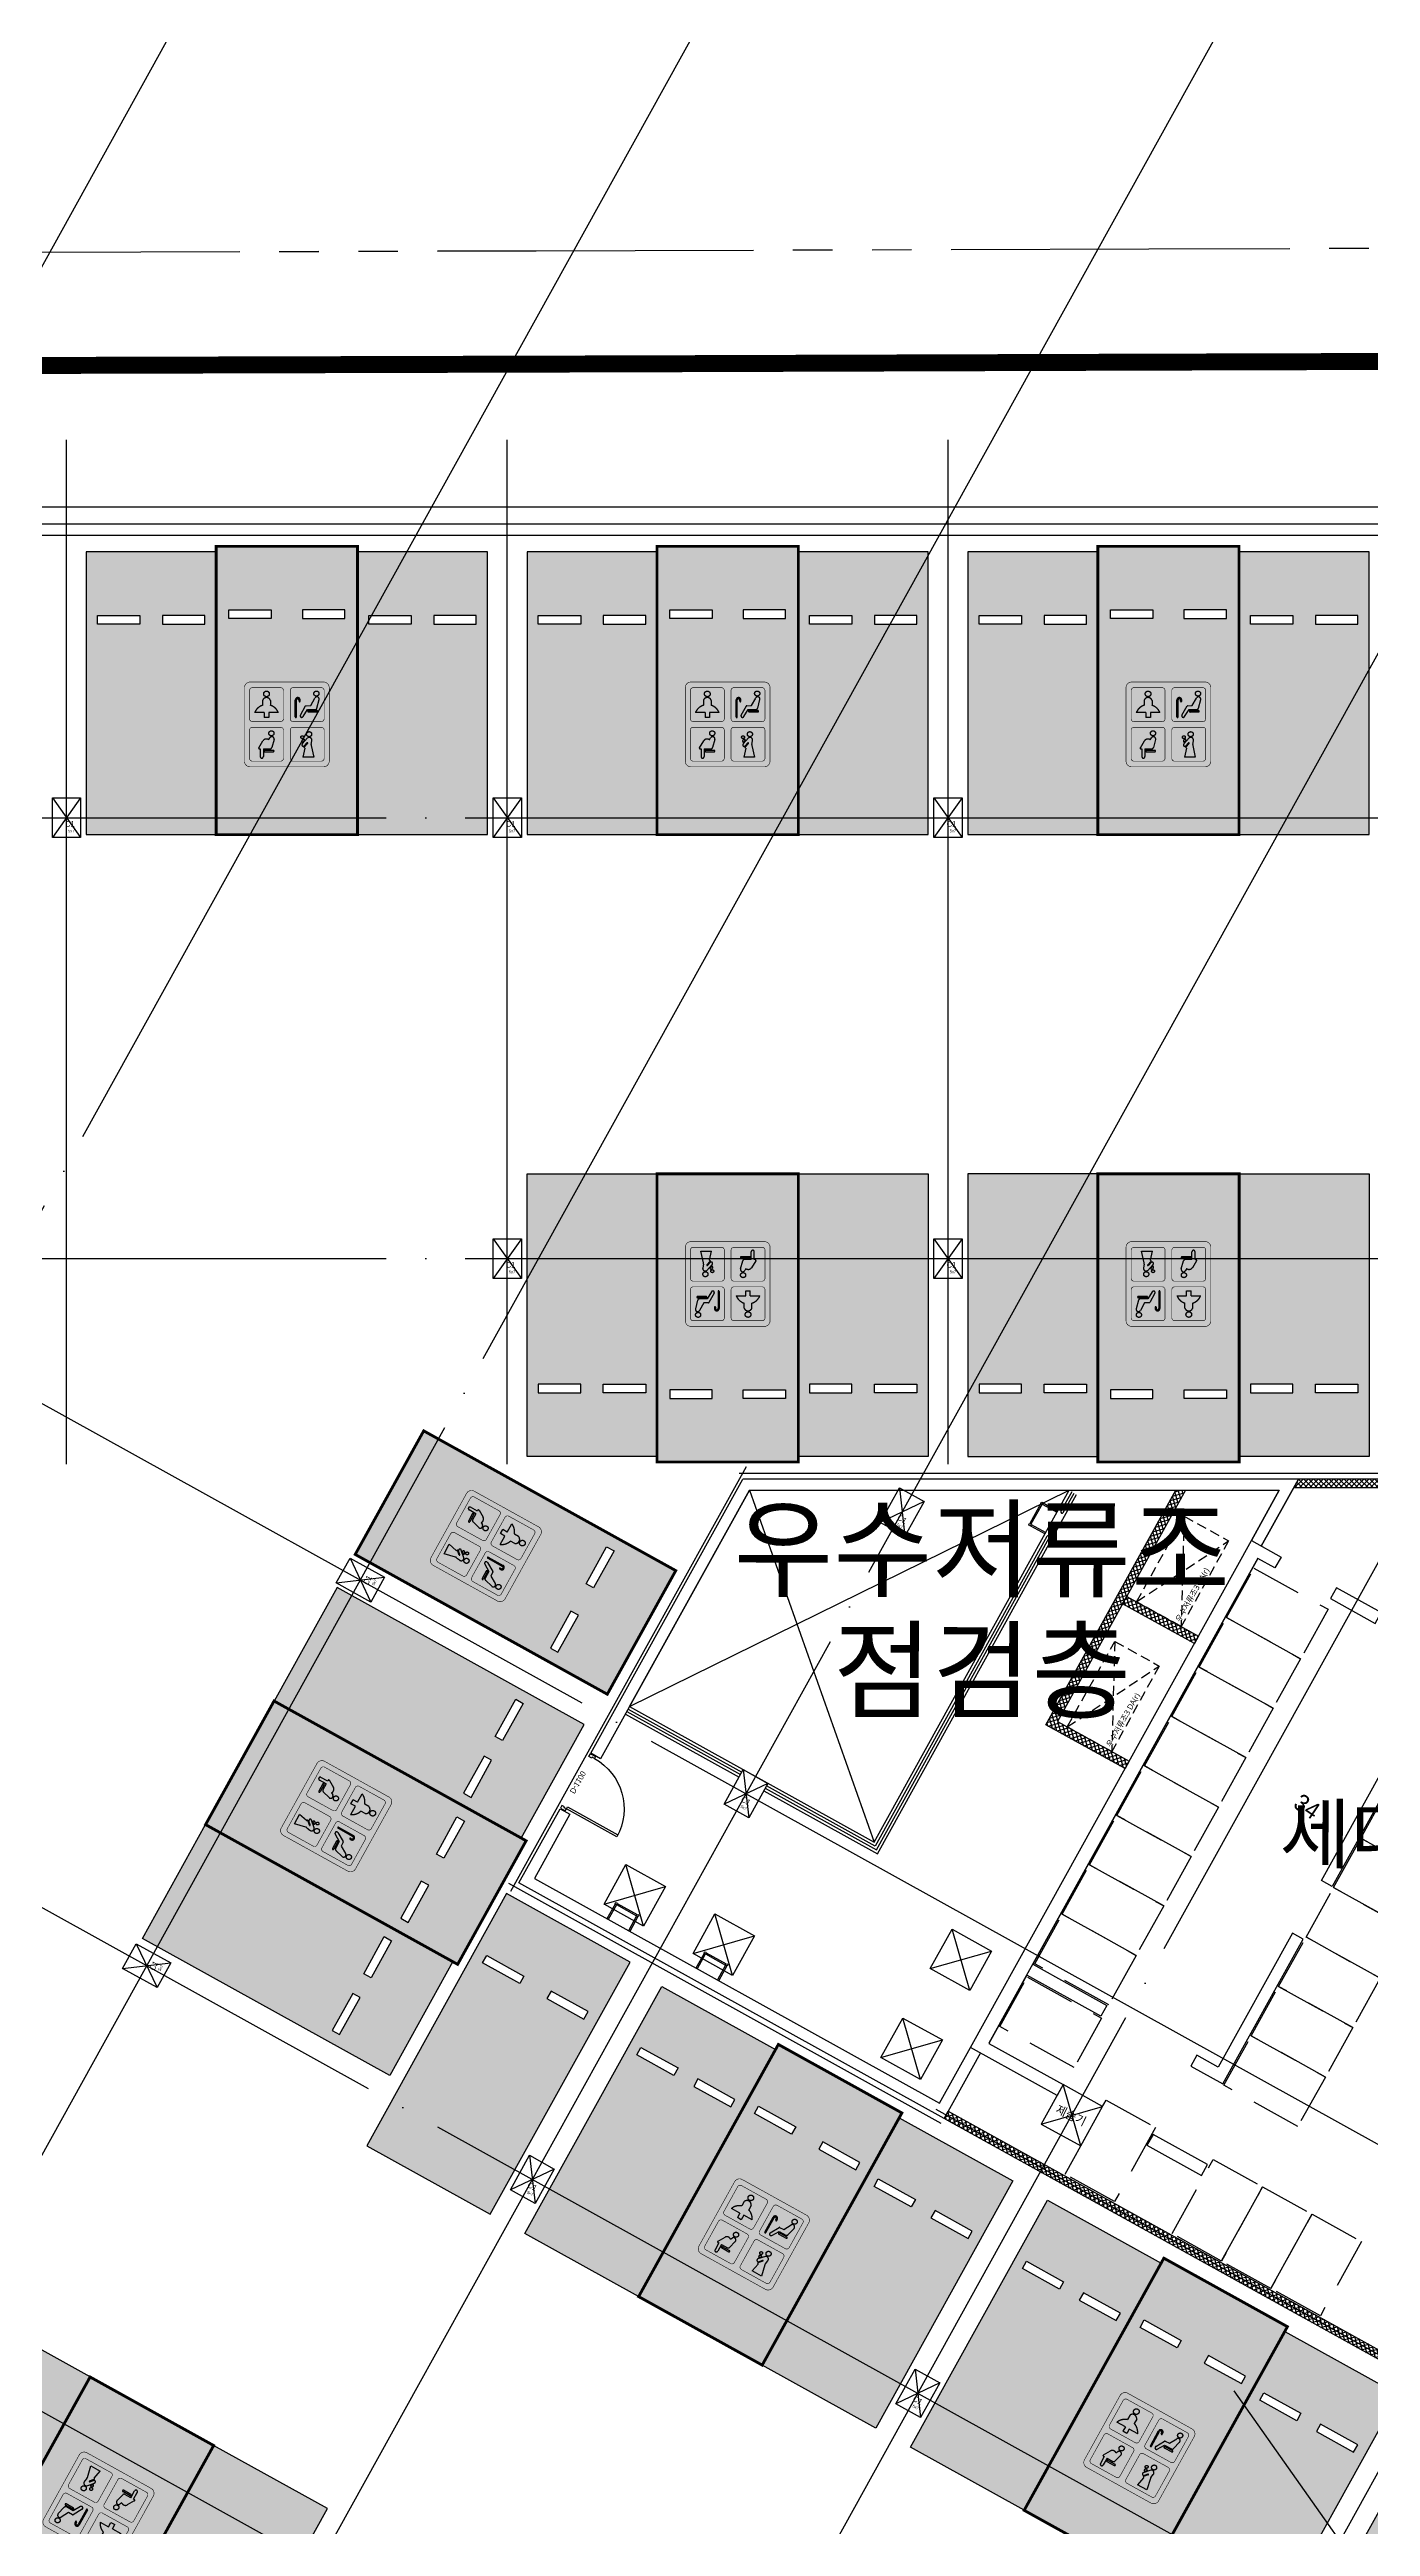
# Model space of a CAD drawing. Header units: millimetres. Extents: x -21000 to 567700, y 435000 to 850800.
# Drawn here: x 386916 to 410291, y 659411 to 703229 of the extents above; entities that cross this region are included whole.
import ezdxf
from ezdxf.enums import TextEntityAlignment as Align
from ezdxf.xclip import XClip

# ---------------------------------------------------------------- set-up
doc = ezdxf.new("R2010")
doc.units = ezdxf.units.MM
doc.header["$LTSCALE"] = 700
doc.header["$XCLIPFRAME"] = 2
for name, pattern in [('AB_Pbase$0$HIDDEN1', [0.375, 0.25, -0.125]), ('AB_Pbase$0$PHANTOMX2', [5, 2.5, -0.5, 0.5, -0.5, 0.5, -0.5]), ('AB_Pbase$0$주차장기둥$0$CEN', [62, 60, -1, 0, -1]), ('AB_Pbase$0$주차장기둥$0$PHANTOMX2', [5, 2.5, -0.5, 0.5, -0.5, 0.5, -0.5]), ('AB_Pbase$0$지하1층 동골조$0$PHANTOMX2', [5, 2.5, -0.5, 0.5, -0.5, 0.5, -0.5]), ('HIDDEN', [9.525, 6.35, -3.175])]:
    doc.linetypes.add(name, pattern=pattern)
doc.layers.get('0').update_dxf_attribs({"color": 2})
for name, color, linetype, plot in [('AB_Pbase$0$AB_Pbase_지붕층_구조도void$0$DEF_TEXT', 221, 'Continuous', False), ('AB_Pbase$0$DEFPOINT', 247, 'Continuous', False), ('AB_Pbase$0$Defponts', 161, 'Continuous', False), ('AB_Pbase$0$주차장기둥$0$DEFPOINT', 247, 'Continuous', False), ('AB_Pbase$0$주차장기둥$0$Defpoints1', 235, 'Continuous', False), ('AB_Pbase$0$지하1층 동골조$0$Defpoints1', 235, 'Continuous', False)]:
    doc.layers.add(name, color=color, linetype=linetype, plot=plot)
for name, color, linetype in [('AB_Pbase$0$da-open con', 1, 'Continuous'), ('AB_Pbase$0$da-open hid', 8, 'AB_Pbase$0$HIDDEN1'), ('AB_Pbase$0$ELE5', 5, 'Continuous'), ('AB_Pbase$0$ELE8', 8, 'Continuous'), ('AB_Pbase$0$FIN', 6, 'Continuous'), ('AB_Pbase$0$SITE', 3, 'AB_Pbase$0$PHANTOMX2'), ('AB_Pbase$0$WAL', 3, 'Continuous'), ('AB_Pbase$0$WIN', 4, 'Continuous'), ('AB_Pbase$0$WIN1', 1, 'Continuous'), ('AB_Pbase$0$경량벽체 세대창고', 4, 'HIDDEN'), ('AB_Pbase$0$경량벽체 세대창고 모듈', 4, 'HIDDEN'), ('AB_Pbase$0$제습기(세대창고)', 6, 'Continuous'), ('AB_Pbase$0$주차-sol', 254, 'Continuous'), ('AB_Pbase$0$주차-여행', 221, 'Continuous'), ('AB_Pbase$0$주차-일반', 9, 'Continuous'), ('AB_Pbase$0$주차-확장', 7, 'Continuous'), ('AB_Pbase$0$주차장기둥$0$CEN_P', 244, 'AB_Pbase$0$주차장기둥$0$CEN')]:
    doc.layers.add(name, color=color, linetype=linetype)
doc.styles.add('AB_Pbase$0$AB_Pbase_지붕층_구조도void$0$맑은 고딕', font='malgun.ttf')
doc.styles.add('AB_Pbase$0$돋움', font='')
doc.styles.add('AB_Pbase$0$주차장기둥$0$맑은 고딕', font='')
doc.styles.get('AB_Pbase$0$돋움').set_extended_font_data('Dotum')
doc.styles.get('AB_Pbase$0$주차장기둥$0$맑은 고딕').set_extended_font_data('Dotum')

# ---------------------------------------------------------------- blocks, each defined once
blk = doc.blocks.new('AB_Pbase$0$SITE0917')
at = {"layer": 'AB_Pbase$0$SITE', "ltscale": 4, "const_width": 300, "flags": 128}
blk.add_lwpolyline([(212876, -144968), (209906, -142008), (204836, -136928), (200146, -132238), (190406, -122488), (180636, -112708), (171034, -103096), (171034, -103096), (158736, -90778), (158736, -90778), (141626, -73668), (139746, -71778), (128760, -60783), (176825, 584), (181318, 2778), (191836, 2802), (195846, 2812), (208846, 2852), (221744, 2892), (225745, 2912), (238652, 2912), (251951, 2992), (272863, 3047), (279849, 3072), (281852, 3072), (297942, 3132), (307301, 3162), (318838, 3162), (322371, 3192), (329338, 3212), (331331, 3221), (331828, 3221), (342783, 3252), (353879, 3292), (357878, 3302), (368882, 3332), (377971, 3362), (436463, 3532), (443896, 3564), (449423, 3588), (453866, 1294), (461852, -10041), (461004, -14962), (456210, -18339), (446980, -24860), (436111, -32530), (433802, -34158), (424035, -41046), (408709, -51856), (403261, -55702), (401224, -57140), (393879, -62330), (377930, -73579), (370949, -78503), (368971, -79898), (360221, -86073), (350807, -92731), (341600, -99229), (316998, -116581), (268640, -150722), (261994, -155385), (240653, -170436), (213593, -144250), (212876, -144968)], dxfattribs=at)
blk = doc.blocks.new('AB_Pbase$0$CON-110-B2F')
for p, q in [((-12950, 17430), (-12950, 19180)), ((-12950, 19180), (-2700, 19180)), ((-11350, 18930), (-12730, 18930)), ((-12730, 18930), (-12730, 17430)), ((-11350, 17430), (-11350, 18930)), ((-2920, 18930), (-11130, 18930)), ((-11130, 18930), (-11130, 17430)), ((-2920, 18580), (-2920, 18930)), ((-2700, 19180), (-2700, 18580)), ((-2700, 18580), (-2920, 18580)), ((-12730, 17430), (-12950, 17430)), ((-11130, 17430), (-11350, 17430)), ((-11350, 15610), (-11350, 14960)), ((-11130, 15610), (-11350, 15610)), ((-11130, 15180), (-11130, 15610)), ((-11350, 14960), (-8420, 14960)), ((-8420, 15180), (-11130, 15180)), ((-8420, 14960), (-8420, 15180))]:
    blk.add_line(p, q)
for points in [[(-2700, 17460), (-2920, 17460), (-2920, 16555), (-2700, 16555)], [(-12730, 15610), (-12950, 15610), (-12950, 14510), (-12730, 14510)], [(-7360, 15180), (-4350, 15180), (-4350, 14960), (-7360, 14960)]]:
    blk.add_lwpolyline(points, close=True)
blk = doc.blocks.new('AB_Pbase$0$CON-110-B1F')
at = {"rotation": 359.9999999999998}
blk.add_blockref('AB_Pbase$0$CON-110-B2F', (0, 0), dxfattribs=at)
blk = doc.blocks.new('AB_Pbase$0$지하1층 동골조')
at = {"layer": 'AB_Pbase$0$지하1층 동골조$0$Defpoints1', "linetype": 'AB_Pbase$0$지하1층 동골조$0$PHANTOMX2', "ltscale": 2}
blk.add_lwpolyline([(317917, 59904), (259427, 59734), (250337, 59704), (239337, 59674), (238337, 59674), (237337, 59664), (235337, 59664), (224237, 59624), (213287, 59594), (211787, 59594), (210787, 59584), (203827, 59564)], dxfattribs=at)
at = {"layer": 'AB_Pbase$0$지하1층 동골조$0$Defpoints1', "linetype": 'AB_Pbase$0$지하1층 동골조$0$PHANTOMX2', "ltscale": 2, "flags": 128}
blk.add_lwpolyline([(305496, 13326), (315263, 20214), (317573, 21842), (328441, 29512), (337671, 36032), (342465, 39410), (343314, 44331), (335327, 55666), (330884, 57959), (325357, 57936), (317924, 57904), (259433, 57734), (250343, 57704), (239340, 57674), (235340, 57664), (224244, 57624), (213290, 57592), (212792, 57592), (210800, 57584), (203833, 57564), (200300, 57534), (188762, 57534), (179403, 57504), (163313, 57444), (161310, 57444), (154324, 57418), (133412, 57364), (120113, 57284), (107206, 57284), (103205, 57264), (90307, 57224), (77307, 57184), (73297, 57174), (62779, 57150), (58286, 54955), (10221, -6411), (21207, -17406), (23087, -19296), (40197, -36406), (52495, -48724), (62097, -58336), (71867, -68116), (81607, -77866), (86297, -82556), (91367, -87636), (94337, -90596), (95054, -89878), (122114, -116064), (143455, -101014), (150102, -96350), (198459, -62209), (223061, -44857), (232269, -38359), (241682, -31701), (250432, -25527), (252410, -24132), (259391, -19208), (275340, -7958), (282685, -2768), (284723, -1330), (290171, 2516)], close=True, dxfattribs=at)
at = {"rotation": 60.99999813643059}
blk.add_blockref('AB_Pbase$0$CON-110-B1F', (279323, 29949), dxfattribs=at)
blk = doc.blocks.new('AB_Pbase$0$세대창고')
at = {"layer": 'AB_Pbase$0$경량벽체 세대창고', "ltscale": 0.2}
blk.add_lwpolyline([(-290837, 78445), (-291837, 78445), (-291837, 79945), (-290837, 79945)], close=True, dxfattribs=at)
blk = doc.blocks.new('AB_Pbase$0$제습기(세대창고)')
at = {"layer": 'AB_Pbase$0$제습기(세대창고)', "color": 6, "ltscale": 0.2}
for p, q in [((0, 0), (800, 800)), ((0, 800), (800, 0))]:
    blk.add_line(p, q, dxfattribs=at)
blk.add_lwpolyline([(0, 0), (800, 0), (800, 800), (0, 800)], close=True, dxfattribs=at)
at = {"layer": 'AB_Pbase$0$Defponts', "ltscale": 0.2, "style": 'AB_Pbase$0$돋움'}
blk.add_text('제습기', height=150, rotation=273.209, dxfattribs=at).set_placement((298, 688))
blk = doc.blocks.new('AB_Pbase$0$0228_REV.')
at = {"layer": 'AB_Pbase$0$경량벽체 세대창고 모듈'}
for p, rotation in [((822506, 785061), 60.99999813726976), ((822021, 784187), 60.99999813726976), ((821537, 783312), 60.99999813726976), ((821052, 782437), 60.99999813726976), ((820567, 781563), 60.99999813726976), ((824966, 781079), 60.97809292620947), ((820082, 780688), 60.99999813726976), ((824481, 780204), 60.97809292620947), ((819597, 779814), 60.99999813726976), ((823996, 779330), 60.97809292620947), ((819112, 778939), 60.99999813726976), ((823511, 778456), 60.97809292620947), ((818497, 777828), 60.99999813726976), ((823026, 777581), 60.97809292620947), ((822541, 776707), 60.97809292620947), ((392628, 769648), 150.9999981364543), ((394522, 768598), 150.9999981364543), ((395396, 768114), 150.9999981364543), ((396271, 767629), 150.9999981364543)]:
    blk.add_blockref('AB_Pbase$0$세대창고', p, dxfattribs=dict(at, rotation=rotation))
at = {"layer": 'AB_Pbase$0$제습기(세대창고)', "color": 6, "rotation": 60.99999825322722}
blk.add_blockref('AB_Pbase$0$제습기(세대창고)', (608519, 559227), dxfattribs=at)
at = {"layer": 'AB_Pbase$0$Defponts', "style": 'AB_Pbase$0$돋움'}
blk.add_text('34', height=300, rotation=325.9067, dxfattribs=at).set_placement((612260, 565231))
blk = doc.blocks.new('AB_Pbase$0$AB_Pbase_지하1층_골조')
for p, q in [((362892, 695141), (439316, 695141)), ((363069, 694841), (439016, 694841)), ((409017, 677941), (399184, 677941)), ((408359, 676754), (409017, 677941))]:
    blk.add_line(p, q)
for points in [[(399302, 677741), (396669, 672992), (396494, 673089), (399184, 677941)], [(409017, 677941), (408359, 676754)], [(399302, 677741), (408677, 677741), (408184, 676851)], [(408184, 676851), (408677, 677741)], [(403390, 667790), (402746, 666628), (395224, 670797), (395951, 672109), (396126, 672012), (395496, 670875), (402668, 666900), (403215, 667886)]]:
    blk.add_lwpolyline(points)
blk = doc.blocks.new('AB_Pbase$0$주차장기둥$0$cen 2bl 지하')
at = {"layer": 'AB_Pbase$0$주차장기둥$0$CEN_P'}
for p, q in [((-7582, 206085), (100923, 266230)), ((-5061, 201537), (74743, 245773)), ((-1280, 194715), (78524, 238951)), ((45915, 216718), (37130, 232565)), ((39092, 212936), (30308, 228783)), ((32270, 209155), (23486, 225002)), ((88777, 190099), (58291, 204834))]:
    blk.add_line(p, q, dxfattribs=at)
at = {"layer": 'AB_Pbase$0$주차장기둥$0$CEN_P', "color": 5}
for p, q in [((21614, 128082), (21614, 259134)), ((29714, 127566), (29714, 259104)), ((37814, 127566), (37814, 259074)), ((45614, 127566), (45614, 259045)), ((53414, 167680), (53414, 259016)), ((61214, 186872), (61214, 258987)), ((294, 209883), (119274, 209883)), ((294, 202083), (119274, 202083)), ((16870, 194283), (119274, 194283))]:
    blk.add_line(p, q, dxfattribs=at)
blk = doc.blocks.new('AB_Pbase$0$주차장기둥$0$p기둥 5x7')
blk.add_lwpolyline([(-250, 350), (250, 350), (250, -350), (-250, -350)], close=True)
at = {"layer": 'AB_Pbase$0$주차장기둥$0$DEFPOINT'}
for p, q in [((250, 350), (-250, -350)), ((-250, 350), (250, -350))]:
    blk.add_line(p, q, dxfattribs=at)
at = {"layer": 'AB_Pbase$0$주차장기둥$0$DEFPOINT', "color": 6, "style": 'AB_Pbase$0$주차장기둥$0$맑은 고딕'}
for s, height, p in [('C1', 100, (-24, -160)), ('5x7', 50, (29, -259))]:
    blk.add_text(s, height=height, rotation=0, dxfattribs=at).set_placement(p)
blk = doc.blocks.new('AB_Pbase$0$주차장기둥')
at = {"layer": 'AB_Pbase$0$주차장기둥$0$Defpoints1', "linetype": 'AB_Pbase$0$주차장기둥$0$PHANTOMX2', "ltscale": 2}
blk.add_lwpolyline([(117340, 257047), (67292, 226777), (59516, 222069), (50103, 216378), (49245, 215863), (48393, 215339), (46679, 214309), (37185, 208558), (27815, 202893), (26529, 202120), (25677, 201597), (19721, 197995)], dxfattribs=at)
for name, p, rotation in [('AB_Pbase$0$주차장기둥$0$cen 2bl 지하', (36992, -11667), 1.99999810188403), ('AB_Pbase$0$주차장기둥$0$p기둥 5x7', (69425, 216324), 30.99999996544385), ('AB_Pbase$0$주차장기둥$0$p기둥 5x7', (62739, 212307), 30.99999996544385), ('AB_Pbase$0$주차장기둥$0$p기둥 5x7', (73442, 209638), 30.99999996544385), ('AB_Pbase$0$주차장기둥$0$p기둥 5x7', (56053, 208289), 30.99999996544385), ('AB_Pbase$0$주차장기둥$0$p기둥 5x7', (66756, 205621), 30.99999996544385), ('AB_Pbase$0$주차장기둥$0$p기둥 5x7', (75055, 205377), 1.999998101885243), ('AB_Pbase$0$주차장기둥$0$p기둥 5x7', (75253, 199680), 1.999998101885243), ('AB_Pbase$0$주차장기둥$0$p기둥 5x7', (67458, 199408), 91.99999810188433), ('AB_Pbase$0$주차장기둥$0$p기둥 5x7', (83321, 192157), 1.999998101885243), ('AB_Pbase$0$주차장기둥$0$p기둥 5x7', (75526, 191885), 1.999998101885243), ('AB_Pbase$0$주차장기둥$0$p기둥 5x7', (67730, 191613), 91.99999810188433)]:
    blk.add_blockref(name, p, dxfattribs=dict(rotation=rotation))
blk = doc.blocks.new('AB_Pbase$0$AB_Pbase_지붕층_구조도void')
for p, q in [((357613, -59769), (357560, -61719)), ((356773, -61283), (358400, -60205)), ((356385, -61983), (356333, -63934)), ((355546, -63497), (357172, -62419))]:
    blk.add_line(p, q)
for points in [[(357560, -61719), (356773, -61283), (357613, -59769), (358400, -60205), (357560, -61719)], [(356333, -63934), (355546, -63497), (356385, -61983), (357172, -62419), (356333, -63934)]]:
    blk.add_lwpolyline(points)
at = {"layer": 'AB_Pbase$0$AB_Pbase_지붕층_구조도void$0$DEF_TEXT', "style": 'AB_Pbase$0$AB_Pbase_지붕층_구조도void$0$맑은 고딕'}
for p in [(357545, -61649), (356318, -63863)]:
    blk.add_text('우수저류조3 DA(r)', height=100, rotation=61, dxfattribs=at).set_placement(p)
blk = doc.blocks.new('AB_Pbase$0$AB_Pbase_지하1층_구조도void', base_point=(49381, 737051))
for p, q in [((397181, 673914), (404960, 677741)), ((399302, 677741), (401509, 671515)), ((397429, 670032), (397117, 671120)), ((396730, 670420), (397817, 670732)), ((399004, 669160), (398691, 670247)), ((403201, 668892), (402888, 669979)), ((398304, 669547), (399391, 669860)), ((402501, 669279), (403588, 669591)), ((402329, 667317), (402016, 668404)), ((401629, 667705), (402716, 668017))]:
    blk.add_line(p, q)
for points in [[(397181, 673914), (399302, 677741), (404960, 677741)], [(397181, 673914), (401509, 671515), (404960, 677741)]]:
    blk.add_lwpolyline(points)
for points in [[(397117, 671120), (397817, 670732), (397429, 670032), (396730, 670420)], [(398691, 670247), (399391, 669860), (399004, 669160), (398304, 669547)], [(402888, 669979), (403588, 669591), (403201, 668892), (402501, 669279)], [(402016, 668404), (402716, 668017), (402329, 667317), (401629, 667705)]]:
    blk.add_lwpolyline(points, close=True)
blk = doc.blocks.new('AB_Pbase$0$Door_s_1100')
at = {"layer": 'AB_Pbase$0$Defponts'}
for p, q in [((-10, 0), (-10, 100)), ((1110, 0), (1110, 100))]:
    blk.add_line(p, q, dxfattribs=at)
at = {"layer": 'AB_Pbase$0$WIN'}
for points in [[(40, 100), (80, 100), (80, 1120), (40, 1120)], [(55, 55), (55, 0), (0, 0), (0, 100), (40, 100), (40, 55)], [(1045, 55), (1045, 0), (1100, 0), (1100, 100), (1060, 100), (1060, 55)]]:
    blk.add_lwpolyline(points, close=True, dxfattribs=at)
at = {"layer": 'AB_Pbase$0$WIN1'}
blk.add_arc((40, 100), 1020, 0, 90, dxfattribs=at)
at = {"layer": 'AB_Pbase$0$Defponts', "style": 'AB_Pbase$0$돋움'}
blk.add_text('D-1100', height=100, dxfattribs=at).set_placement((550, 50), align=Align.MIDDLE)
blk = doc.blocks.new('AB_Pbase$0$20160212_34980', base_point=(54476081, -70515734))
at = {"layer": 'AB_Pbase$0$WIN', "rotation": 125.1554939794611}
blk.add_blockref('AB_Pbase$0$Door_s_1100', (54476081, -70515734), dxfattribs=at)
blk = doc.blocks.new('AB_Pbase$0$실명')
at = {"layer": 'AB_Pbase$0$Defponts', "style": 'AB_Pbase$0$돋움'}
for s, p in [('우수저류조', (424429, -154149)), ('점검층', (424429, -156297))]:
    blk.add_text(s, height=1400, rotation=359.9315, dxfattribs=at).set_placement(p, align=Align.MIDDLE_CENTER)
blk.add_text('세대창고', height=1000, rotation=359.9315, dxfattribs=at).set_placement((432206, -159181), align=Align.MIDDLE)
blk = doc.blocks.new('AB_Pbase$0$AB_Pbase-C1BCB056C')
at = {"layer": 'AB_Pbase$0$주차-여행'}
h = blk.add_hatch(color=170, dxfattribs=at)
h.dxf.hatch_style = 1
edge = h.paths.add_edge_path()
edge.add_line((105, 5), (1405, 5))
edge.add_arc((1405, 105), 100, 270, 360)
edge.add_line((1505, 105), (1505, 1405))
edge.add_arc((1405, 1405), 100, 0, 90)
edge.add_line((1405, 1505), (105, 1505))
edge.add_arc((105, 1405), 100, 90, 180)
edge.add_line((5, 1405), (5, 105))
edge.add_arc((105, 105), 100, 180, 270)
h = blk.add_hatch(color=255, dxfattribs=at)
h.dxf.hatch_style = 1
h.paths.add_polyline_path([(465, 1094), (465, 1180, 0.714286), (325, 1180), (325, 1094, 0.219224), (185, 965), (355, 965), (355, 875), (435, 875), (435, 965), (605, 965, 0.219224)])
h.paths.add_polyline_path([(445, 1295, 1), (345, 1295, 1)])
h.paths.add_polyline_path([(905, 1187), (905, 887, 1), (925, 887), (925, 1187, -1), (970, 1187), (970, 1167, 1), (990, 1167), (990, 1187, 1)])
h.paths.add_polyline_path([(1323, 1301, 1), (1233, 1301, 1)])
h.paths.add_polyline_path([(1326, 1193, 0.878579), (1252, 1222), (1178, 1090), (1094, 1086, 0.258599), (1086, 1081), (994, 920, 0.979199), (1041, 893), (1120, 1020), (1258, 1020, 0.342105), (1287, 1042)])
h.paths.add_polyline_path([(1288, 1000), (1138, 1000, 1), (1138, 975), (1288, 975, 1)], flags=17)
h.paths.add_polyline_path([(437, 598, 1), (527, 598, 1)])
h.paths.add_polyline_path([(528, 486, 0.88788), (453, 517), (433, 482, 0.415611), (332, 466), (259, 343, 0.192889), (258, 335, 0.480795), (267, 323), (285, 323), (285, 186, 1), (340, 186), (340, 323), (460, 323, 0.335846), (488, 345)])
h.paths.add_polyline_path([(516, 297), (366, 297, 1), (366, 272), (516, 272, 1)], flags=17)
h.paths.add_polyline_path([(1053, 529, 1), (1002, 529, 1)])
h.paths.add_polyline_path([(1071, 480, 1.194973), (1032, 437)])
h.paths.add_polyline_path([(1196, 466, 0.70337), (1123, 516), (1027, 409, 1), (1064, 375), (1111, 428, -1), (1122, 418), (1063, 351, 0.482877), (1064, 343), (1073, 339, -0.332101), (1075, 333), (1040, 174), (1231, 174), (1185, 381, -0.096684), (1185, 402)])
h.paths.add_polyline_path([(1194, 582, 1), (1104, 582, 1)])
at = {"layer": 'AB_Pbase$0$주차-여행', "color": 255}
for p, q in [((355, 965), (185, 965)), ((325, 1180), (325, 1094)), ((355, 965), (355, 875)), ((605, 965), (435, 965)), ((435, 965), (435, 875)), ((465, 1180), (465, 1094)), ((905, 887), (905, 1187)), ((925, 887), (925, 1187)), ((970, 1167), (970, 1187)), ((990, 1167), (990, 1187)), ((994, 920), (1086, 1081)), ((1041, 893), (1120, 1020)), ((1094, 1086), (1178, 1090)), ((1120, 1020), (1258, 1020)), ((1138, 1000), (1288, 1000)), ((1138, 975), (1288, 975)), ((1178, 1090), (1252, 1222)), ((1287, 1042), (1326, 1193)), ((259, 343), (332, 466)), ((435, 875), (355, 875)), ((433, 482), (453, 517)), ((528, 486), (488, 345)), ((1123, 516), (1027, 409)), ((1071, 480), (1032, 437)), ((1185, 402), (1196, 466)), ((257, 333), (257, 338)), ((267, 323), (285, 323)), ((285, 323), (285, 186)), ((340, 323), (460, 323)), ((340, 323), (340, 186)), ((366, 297), (516, 297)), ((366, 272), (516, 272)), ((1075, 333), (1040, 174)), ((1231, 174), (1040, 174)), ((1122, 418), (1063, 351)), ((1111, 428), (1064, 375)), ((1073, 339), (1064, 343)), ((1185, 381), (1231, 174))]:
    blk.add_line(p, q, dxfattribs=at)
at = {"layer": 'AB_Pbase$0$주차-여행', "color": 255, "const_width": 10}
for points in [[(105, 5), (1405, 5, 0.414214), (1505, 105), (1505, 1405, 0.414214), (1405, 1505), (105, 1505, 0.414214), (5, 1405), (5, 105, 0.414214)], [(145, 805), (645, 805, 0.414214), (695, 855), (695, 1355, 0.414214), (645, 1405), (145, 1405, 0.414214), (95, 1355), (95, 855, 0.414214)], [(865, 805), (1365, 805, 0.414214), (1415, 855), (1415, 1355, 0.414214), (1365, 1405), (865, 1405, 0.414214), (815, 1355), (815, 855, 0.414214)], [(145, 105), (645, 105, 0.414214), (695, 155), (695, 655, 0.414214), (645, 705), (145, 705, 0.414214), (95, 655), (95, 155, 0.414214)], [(865, 105), (1365, 105, 0.414214), (1415, 155), (1415, 655, 0.414214), (1365, 705), (865, 705, 0.414214), (815, 655), (815, 155, 0.414214)]]:
    blk.add_lwpolyline(points, format="xyb", close=True, dxfattribs=at)
at = {"layer": 'AB_Pbase$0$주차-여행', "color": 255}
for centre, radius in [((395, 1295), 50), ((1278, 1301), 45), ((482, 598), 45), ((1028, 529), 25.7), ((1149, 582), 45)]:
    blk.add_circle(centre, radius, dxfattribs=at)
for centre, radius, start, end in [((395, 877), 227, 107.9202, 157.3801), ((395, 1156), 74, 18.9246, 161.0754), ((395, 877), 227, 22.6199, 72.0798), ((948, 1187), 42.5, 0, 180), ((915, 887), 10, 180, 0), ((948, 1187), 22.5, 0, 180), ((980, 1167), 10, 180, 0), ((1018, 907), 27, 150.4282, 328.0196), ((1094, 1076), 10, 92.4323, 150.4282), ((1138, 987), 12.5, 90, 270), ((1287, 1203), 40, 345.5444, 150.7519), ((1258, 1050), 30, 270, 345.5444), ((1288, 987), 12.5, 270, 90), ((391, 424), 72.3, 54.3449, 144.618), ((489, 497), 41, 344.2578, 150.6627), ((1048, 462), 29, 37.898, 238.2024), ((1151, 478), 46.8, 345.409, 125.8947), ((267, 338), 10, 149.0416, 180), ((267, 333), 10, 180, 270), ((312, 186), 27.5, 180, 0), ((366, 284), 12.5, 90, 270), ((460, 353), 30, 270, 344.2578), ((516, 284), 12.5, 270, 90), ((1046, 392), 25, 138.0502, 318.0502), ((1066, 348), 5, 138.0502, 241.1496), ((1070, 334), 5, 347.664, 61.1496), ((1117, 423), 7.5, 318.0502, 138.0502), ((1239, 393), 55, 170.2464, 192.336)]:
    blk.add_arc(centre, radius, start, end, dxfattribs=at)
blk = doc.blocks.new('AB_Pbase$0$AB_Pbase-여행주차_')
at = {"layer": 'AB_Pbase$0$주차-sol'}
h = blk.add_hatch(color=252, dxfattribs=at)
h.paths.add_polyline_path([(54378012, -70102334), (54378012, -70097234), (54375512, -70097234), (54375512, -70102334)])
h.paths.add_polyline_path([(54377037, -70098359), (54377037, -70098509), (54377787, -70098509), (54377787, -70098359)], flags=16)
h.paths.add_polyline_path([(54376487, -70098359), (54376487, -70098509), (54375737, -70098509), (54375737, -70098359)], flags=16)
at = {"layer": 'AB_Pbase$0$주차-여행', "const_width": 50}
blk.add_lwpolyline([(54378012, -70102334), (54378012, -70097234), (54375512, -70097234), (54375512, -70102334)], close=True, dxfattribs=at)
at = {"layer": 'AB_Pbase$0$주차-여행', "color": 5, "ltscale": 600}
for points in [[(54376487, -70098359), (54376487, -70098509), (54375737, -70098509), (54375737, -70098359)], [(54377037, -70098359), (54377037, -70098509), (54377787, -70098509), (54377787, -70098359)]]:
    blk.add_lwpolyline(points, close=True, dxfattribs=at)
at = {"layer": 'AB_Pbase$0$주차-여행', "xscale": 1.000000000002362, "yscale": 1.000000000002362, "zscale": 1.000000000002362}
blk.add_blockref('AB_Pbase$0$AB_Pbase-C1BCB056C', (54376007, -70101139), dxfattribs=at)
blk = doc.blocks.new('AB_Pbase$0$주차일반')
at = {"layer": 'AB_Pbase$0$주차-sol'}
h = blk.add_hatch(color=254, dxfattribs=at)
h.dxf.hatch_style = 1
h.paths.add_polyline_path([(0, 0), (-2300, 0), (-2300, -5000), (0, -5000)])
h.paths.add_polyline_path([(-200, -3725), (-200, -3875), (-950, -3875), (-950, -3725)], flags=16)
h.paths.add_polyline_path([(-1350, -3725), (-1350, -3875), (-2100, -3875), (-2100, -3725)], flags=16)
at = {"layer": 'AB_Pbase$0$주차-일반', "color": 6}
for points in [[(0, 0), (0, -5000), (-2300, -5000), (-2300, 0)], [(-1350, -3875), (-1350, -3725), (-2100, -3725), (-2100, -3875)], [(-950, -3875), (-950, -3725), (-200, -3725), (-200, -3875)]]:
    blk.add_lwpolyline(points, close=True, dxfattribs=at)
blk = doc.blocks.new('AB_Pbase$0$주차확장')
at = {"layer": 'AB_Pbase$0$주차-sol'}
h = blk.add_hatch(color=252, dxfattribs=at)
h.paths.add_polyline_path([(1525, -3825), (2275, -3825), (2275, -3975), (1525, -3975)], flags=16)
edge = h.paths.add_edge_path()
edge.add_line((0, -5100), (2500, -5100))
edge.add_line((2500, -5100), (2500, 0))
edge.add_line((2500, 0), (0, 0))
edge.add_line((0, 0), (0, -5100))
h.paths.add_polyline_path([(225, -3975), (225, -3825), (975, -3825), (975, -3975)])
at = {"layer": 'AB_Pbase$0$주차-확장'}
blk.add_lwpolyline([(0, 0), (0, -5100), (2500, -5100), (2500, 0)], close=True, dxfattribs=at)
at = {"layer": 'AB_Pbase$0$주차-확장', "ltscale": 600}
for points in [[(975, -3975), (975, -3825), (225, -3825), (225, -3975)], [(1525, -3975), (1525, -3825), (2275, -3825), (2275, -3975)]]:
    blk.add_lwpolyline(points, close=True, dxfattribs=at)
blk = doc.blocks.new('AB_Pbase$0$pppaaa_1_1')
at = {"layer": 'AB_Pbase$0$주차-여행'}
for p, rotation in [((-53985650, 70791671), 3.3445099026e-06), ((-53977850, 70791671), 3.3445099026e-06), ((-53970050, 70791671), 3.3445099026e-06), ((54775683, -69418990), 180.0000033445097), ((54783483, -69418990), 180.0000033445097), ((88068193, 14250394), 240.9999951359078), ((88065545, 14245615), 240.9999951359078), ((-13174260, 88338133), 330.9999951359077), ((-13167438, 88334352), 330.9999951359077), ((13961422, -87013812), 150.9999951359076)]:
    blk.add_blockref('AB_Pbase$0$AB_Pbase-여행주차_', p, dxfattribs=dict(at, rotation=rotation))
at = {"layer": 'AB_Pbase$0$주차-일반', "xscale": -1}
for p, rotation in [((389866, 689341), 180.000003351465), ((394666, 689341), 180.000003351465), ((397666, 689341), 180.000003351465), ((402466, 689341), 180.000003351465), ((405466, 689341), 180.000003351465), ((410266, 689341), 180.000003351465), ((403167, 683341), 4.02392166787e-05), ((390890, 674013), 61.00004581932005), ((385623, 663171), 331.0000115672724), ((389821, 660844), 331.0000115672724)]:
    blk.add_blockref('AB_Pbase$0$주차일반', p, dxfattribs=dict(at, rotation=rotation))
at = {"layer": 'AB_Pbase$0$주차-일반'}
for p, rotation in [((397666, 683341), 359.9999869198338), ((402466, 683341), 359.9999869198338), ((410267, 683341), 359.9999869198338), ((389678, 671827), 60.99994445191339), ((395329, 664593), 150.9999787040384), ((399528, 662266), 150.9999787040384), ((402151, 660812), 150.9999787040384), ((406350, 658485), 150.9999787040384)]:
    blk.add_blockref('AB_Pbase$0$주차일반', p, dxfattribs=dict(at, rotation=rotation))
at = {"layer": 'AB_Pbase$0$주차-확장', "rotation": 150.9999787040494}
for p in [(394716, 664933), (411183, 655862)]:
    blk.add_blockref('AB_Pbase$0$주차확장', p, dxfattribs=at)
blk = doc.blocks.new('AB_Pbase')
at = {"layer": 'AB_Pbase$0$ELE8'}
h = blk.add_hatch(dxfattribs=at)
h.set_pattern_fill('NET', color=256, scale=20, angle=45)
h.set_pattern_definition([(45, (423786.61, 675028.52), (-44.90128, 44.90128), []), (135, (423786.61, 675028.52), (-44.90128, -44.90128), [])])
h.paths.add_polyline_path([(443130, 687050), (442586, 686069), (442717, 685996), (443261, 686978)])
h.paths.add_polyline_path([(441575, 685668), (441706, 685596), (441260, 684791), (441129, 684864)])
h.paths.add_polyline_path([(440577, 683867), (440708, 683794), (440116, 682727), (439985, 682800)])
h.paths.add_polyline_path([(439116, 691250), (439266, 691167), (439266, 689991), (439116, 689991)])
h.paths.add_polyline_path([(439116, 689141), (439266, 689141), (439266, 689291), (439116, 689291)])
h.paths.add_polyline_path([(439116, 688321), (439266, 688321), (439266, 684764), (440649, 683998), (440577, 683867), (439266, 684593), (439266, 681503), (440577, 683867), (439116, 681233), (439116, 684676)])
h.paths.add_polyline_path([(424896, 676690), (424969, 676821), (424392, 677141), (411576, 677141), (411576, 677941), (409017, 677941), (408934, 677791), (411166, 677791), (411166, 676991), (413566, 676991), (421981, 676991), (424014, 675852), (423612, 675125), (423787, 675029), (424267, 675895), (422290, 676991), (424353, 676991)])
h.paths.add_polyline_path([(425686, 676423), (425614, 676292), (426157, 675991), (426466, 675991)])
h.paths.add_polyline_path([(433766, 692161), (433916, 692161), (433916, 694841), (433766, 694841)])
h.paths.add_polyline_path([(433916, 690191), (433766, 690191), (433766, 689991), (433916, 689991)])
h.paths.add_polyline_path([(434449, 681392), (432655, 678156), (433836, 677502), (433763, 677371), (432451, 678098), (434317, 681465), (434266, 681493), (434266, 681665), (435702, 680869), (435629, 680738)])
h.paths.add_polyline_path([(429966, 676462), (430116, 676733), (430116, 682091), (432246, 682091), (432246, 682091), (432246, 682241), (429966, 682241)])
h.paths.add_polyline_path([(411316, 677141), (411426, 677141), (411426, 677791), (411316, 677791)], flags=16)
h.paths.add_polyline_path([(439266, 683423), (439116, 683423), (439116, 684243), (439266, 684243)], flags=17)
h = blk.add_hatch(dxfattribs=at)
h.set_pattern_fill('NET', color=256, scale=20, angle=45)
h.set_pattern_definition([(15.999998, (1102839.206, 1058491.666), (-17.50297, 61.0401183), []), (105.999998, (1102839.206, 1058491.666), (-61.0401183, -17.50297), [])])
h.paths.add_polyline_path([(405948, 672817), (404548, 673593), (406847, 677741), (407019, 677741), (404752, 673651), (406020, 672948)])
h.paths.add_polyline_path([(407175, 675031), (405906, 675734), (405979, 675865), (407248, 675162)])
h = blk.add_hatch(dxfattribs=at)
h.set_pattern_fill('NET', color=256, scale=20, angle=15.182184)
h.paths.add_polyline_path([(432175, 655984), (432044, 656056), (431598, 655252), (431729, 655179)])
h.paths.add_polyline_path([(425211, 655694), (423332, 658357), (422045, 657449), (422152, 657641), (422099, 657670), (423369, 658566), (425292, 655839)])
h.paths.add_polyline_path([(436376, 645879), (436254, 645793), (434132, 648800), (434255, 648886)])
h.paths.add_polyline_path([(437961, 660563), (437888, 660432), (438955, 659840), (439028, 659972)])
h.paths.add_polyline_path([(435538, 661906), (435708, 662212), (434649, 662799), (434577, 662668), (435504, 662154), (435407, 661979)])
h.paths.add_polyline_path([(430527, 664706), (430615, 664864), (432233, 663967), (432306, 664098), (430556, 665068), (430396, 664779)])
h.paths.add_polyline_path([(427697, 666035), (427624, 665904), (428516, 665410), (428589, 665541)])
h.paths.add_polyline_path([(426516, 666690), (425537, 667233), (425464, 667102), (426443, 666559)])
h.paths.add_polyline_path([(417393, 664773), (417261, 664845), (415322, 661347), (415191, 661419), (415119, 661288), (415381, 661143)])
edge = h.paths.add_edge_path()
edge.add_line((434996, 655575), (436909, 652864))
edge.add_line((436909, 652864), (433549, 650493))
edge.add_line((433549, 650493), (433636, 650371))
edge.add_line((433636, 650371), (438089, 653513))
edge.add_line((438089, 653513), (438002, 653635))
edge.add_line((438002, 653635), (437032, 652950))
edge.add_line((437032, 652950), (435298, 655408))
edge.add_line((435298, 655408), (434996, 655575))
h.paths.add_polyline_path([(426611, 654918), (426174, 655160), (426246, 655291), (426684, 655049)])
h.paths.add_polyline_path([(427401, 654651), (427838, 654409), (427765, 654278), (427328, 654520)])
h.paths.add_polyline_path([(433286, 656523), (433359, 656654), (433402, 656630), (433330, 656499)])
h.paths.add_polyline_path([(434047, 656101), (434120, 656232), (434163, 656208), (434091, 656077)])
h.paths.add_polyline_path([(415664, 665902), (415602, 665936), (415530, 665805), (415591, 665771)])
h.paths.add_polyline_path([(416442, 665471), (416381, 665505), (416308, 665374), (416369, 665340)])
h.paths.add_polyline_path([(415453, 661274), (415381, 661143), (415634, 661002), (415707, 661133)])
h.paths.add_polyline_path([(412529, 664702), (411890, 665056), (411963, 665187), (412601, 664833)], flags=17)
h.paths.add_polyline_path([(413839, 666994), (413970, 666921), (415478, 669641), (415347, 669714)])
h.paths.add_polyline_path([(412527, 664699), (412601, 664833), (412397, 664774), (410987, 662231), (402818, 666759), (402746, 666628), (411046, 662027), (411690, 663189), (412888, 662524), (412961, 662656), (411763, 663320)])
for p, q in [((404756, 677373), (404756, 677373)), ((404533, 676971), (404533, 676971))]:
    blk.add_line(p, q)
at = {"layer": 'AB_Pbase$0$DEFPOINT', "color": 22}
for p, q in [((395082, 670647), (399247, 678160)), ((410666, 678041), (399122, 678041)), ((402697, 666540), (395043, 670783)), ((411415, 661908), (402607, 666790))]:
    blk.add_line(p, q, dxfattribs=at)
at = {"layer": 'AB_Pbase$0$Defponts'}
blk.add_line((408296, 676538), (403540, 667958), dxfattribs=at)
at = {"layer": 'AB_Pbase$0$ELE5', "ltscale": 1500}
for p, q in [((404458, 677507), (404262, 677153)), ((404480, 677495), (404284, 677141)), ((404484, 677496), (404744, 677352)), ((404497, 677518), (404756, 677373)), ((404273, 677115), (404533, 676971)), ((404285, 677137), (404545, 676993)), ((396925, 670422), (396781, 670163)), ((396963, 670433), (397317, 670237)), ((396947, 670410), (396803, 670150)), ((396951, 670411), (397305, 670215)), ((397306, 670211), (397162, 669951)), ((397328, 670199), (397184, 669939)), ((398499, 669550), (398355, 669290)), ((398537, 669561), (398891, 669365)), ((398521, 669538), (398377, 669278)), ((398525, 669539), (398879, 669343)), ((398880, 669339), (398736, 669079)), ((398902, 669327), (398758, 669067))]:
    blk.add_line(p, q, dxfattribs=at)
for centre in [(404477, 677514), (404265, 677133), (396944, 670430), (397325, 670219), (398518, 669557), (398899, 669346)]:
    blk.add_circle(centre, 20, dxfattribs=at)
at = {"layer": 'AB_Pbase$0$ELE8'}
for points in [[(397181, 673914), (401509, 671515), (404960, 677741)], [(399556, 672426), (401567, 671311), (405091, 677668)], [(397108, 673783), (399119, 672669)]]:
    blk.add_lwpolyline(points, dxfattribs=at)
at = {"layer": 'AB_Pbase$0$FIN'}
blk.add_line((369509, 694641), (433766, 694641), dxfattribs=at)
at = {"layer": 'AB_Pbase$0$FIN', "color": 5}
for points in [[(405004, 677717), (404812, 677371, 1), (404856, 677347), (405047, 677692)], [(399580, 672470), (401548, 671379), (404608, 676900, 1), (404565, 676924), (401529, 671447), (399604, 672514)]]:
    blk.add_lwpolyline(points, format="xyb", dxfattribs=at)
for points in [[(397132, 673827), (399143, 672712)], [(397156, 673871), (399167, 672756)]]:
    blk.add_lwpolyline(points, dxfattribs=at)
at = {"layer": 'AB_Pbase$0$WAL'}
for points in [[(423787, 675029), (424267, 675895), (422290, 676991), (424353, 676991), (424896, 676690), (424969, 676821), (424392, 677141), (411576, 677141), (411576, 677941), (409017, 677941), (408934, 677791), (411166, 677791)], [(412397, 664774), (411890, 665056), (411963, 665187), (412601, 664833), (411763, 663320), (412961, 662656), (412888, 662524), (411690, 663189), (411046, 662027), (402746, 666628), (402818, 666759), (410987, 662231), (412397, 664774), (412397, 664774), (412397, 664774)]]:
    blk.add_lwpolyline(points, dxfattribs=at)
for points in [[(405948, 672817), (404548, 673593), (406847, 677741), (407019, 677741), (404752, 673651), (406020, 672948)], [(407175, 675031), (405906, 675734), (405979, 675865), (407248, 675162)]]:
    blk.add_lwpolyline(points, close=True, dxfattribs=at)
for name, p, rotation in [('AB_Pbase$0$AB_Pbase_지하1층_골조', (0, 0), 359.9999999999999), ('AB_Pbase$0$주차장기둥', (231893, 539971), 329.0000000345588), ('AB_Pbase$0$0228_REV.', (-203355, 106916), 359.9999999999992), ('AB_Pbase$0$지하1층 동골조', (146945, 639965), 359.9999999999994), ('AB_Pbase$0$SITE0917', (28406, 694337), 359.9999999999983), ('AB_Pbase$0$실명', (-21011, 830850), 359.9999999999999)]:
    blk.add_blockref(name, p, dxfattribs=dict(rotation=rotation))
at = {"layer": 'AB_Pbase$0$da-open con', "rotation": 359.9999999999999}
blk.add_blockref('AB_Pbase$0$AB_Pbase_지하1층_구조도void', (49381, 737051), dxfattribs=at)
at = {"layer": 'AB_Pbase$0$da-open hid', "rotation": 359.9999999999999}
blk.add_blockref('AB_Pbase$0$AB_Pbase_지붕층_구조도void', (49381, 737052), dxfattribs=at)
at = {"layer": 'AB_Pbase$0$WAL'}
ref = blk.add_blockref('AB_Pbase$0$pppaaa_1_1', (0, 0), dxfattribs=dict(at, rotation=359.9999999999999))
XClip(ref).set_block_clipping_path([(-396188.9384898804, 0.0133324571), (493845.7278262604, 839949.4046300659)])
at = {"layer": 'AB_Pbase$0$WAL', "color": 11, "xscale": -0.9999999999999984, "rotation": 6.155492121067952}
blk.add_blockref('AB_Pbase$0$20160212_34980', (395956, 672118), dxfattribs=at)

msp = doc.modelspace()

# ---------------------------------------------------------------- block references
ref = msp.add_blockref('AB_Pbase', (0, 0))
XClip(ref).set_block_clipping_path([(-0.000000015, 445500.0000000148), (493845.7187941075, 839949.3912975936)])

doc.saveas('drawing.dxf')
